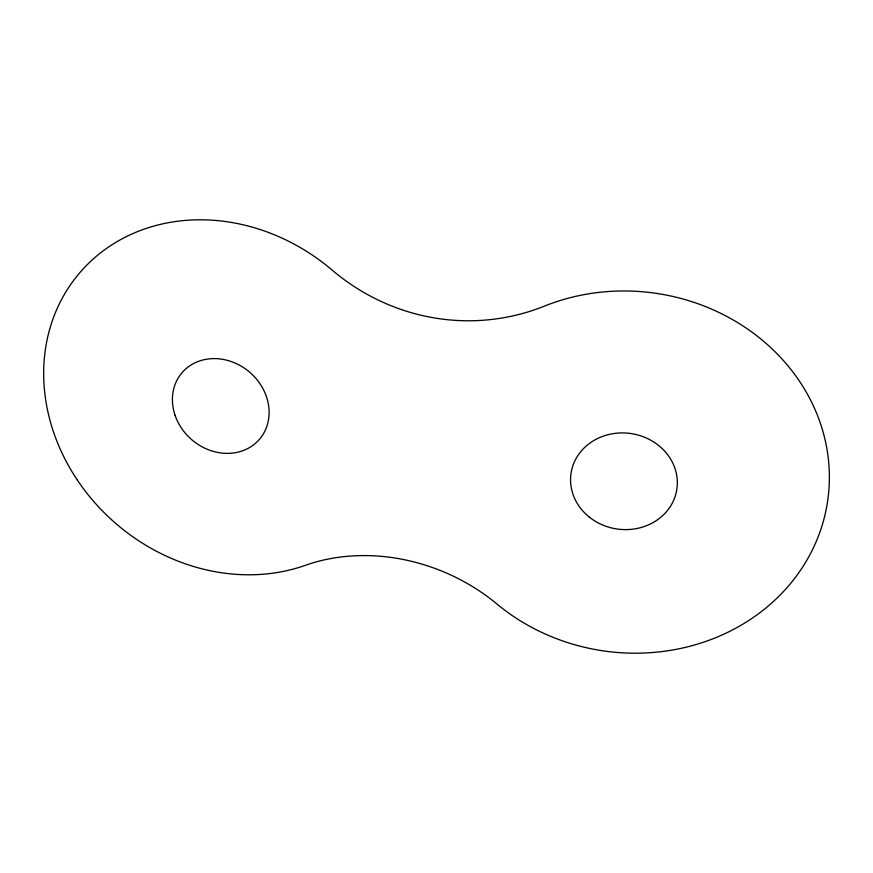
<?xml version="1.0" encoding="UTF-8"?>
<svg xmlns="http://www.w3.org/2000/svg" width="873" height="873" viewBox="0 0 873 873"><rect width="100%" height="100%" fill="white"/><g stroke="black" fill="none" stroke-linecap="round" stroke-linejoin="round"><path stroke-width="1.31" d="M588.991 516.838A53.504 48.233 8.5 0 0 676.379 491.848A53.504 48.233 8.5 0 0 606.495 435.114A53.504 48.233 8.5 0 0 588.991 516.838M175.069 415.297A51.071 44.479 40.8 0 0 257.339 441.574A51.071 44.479 40.8 0 0 229.872 361.084A51.071 44.479 40.8 0 0 175.069 415.297M77.359 480.106A190.991 166.59 41 0 0 305.386 565.311A176.204 144.765 23.2 0 1 496.977 604.04A200.146 180.7 8.1 0 0 759.837 612.748A200.146 180.7 8.1 0 0 797.224 377.944A200.146 180.7 8.1 0 0 544.414 306.117A219.549 211.43 76.5 0 1 332.013 269.997A190.991 166.59 41 0 0 97.645 255.211A190.991 166.59 41 0 0 77.359 480.106"/></g></svg>
